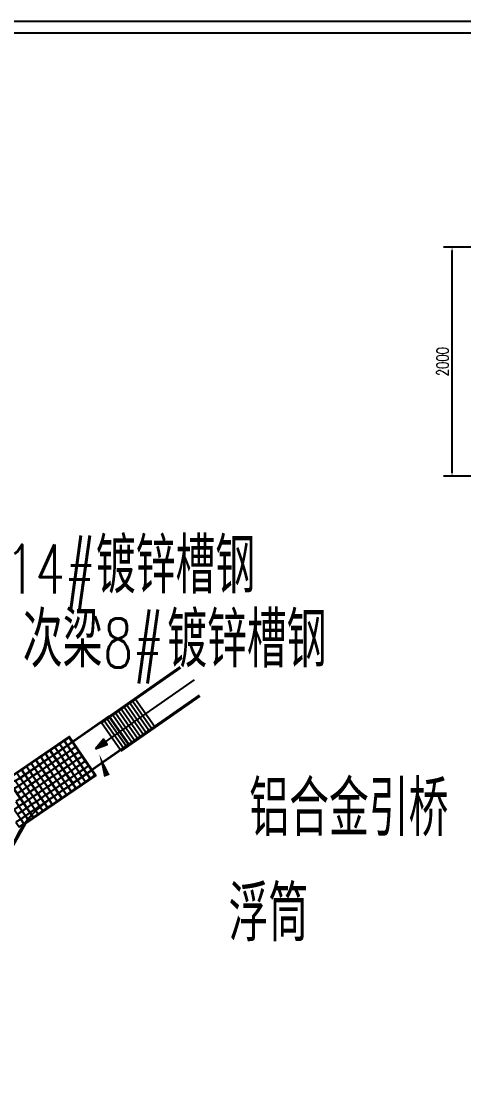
# Model space of a CAD drawing. Extents: x -31693 to 132909863, y -42052423 to 151957.
# Drawn here: x 144545 to 183135, y 59398 to 151957 of the extents above; entities that cross this region are included whole.
import ezdxf

# ---------------------------------------------------------------- set-up
doc = ezdxf.new("R2010")
doc.units = 0
doc.header["$LTSCALE"] = 1000
doc.header["$MEASUREMENT"] = 0
doc.linetypes.add('DASH', pattern=[0.35, 0.25, -0.1])
for name, color, linetype in [('500浮箱', 162, 'Continuous'), ('A-G-VISIBLE', 9, 'Continuous'), ('A-P-BELOW', 73, 'DASH'), ('A-P-STAIR', 4, 'Continuous'), ('DIM_SYMB', 3, 'Continuous'), ('PUB_DIM', 3, 'Continuous'), ('PUB_TEXT', 7, 'Continuous'), ('主龙骨', 4, 'Continuous'), ('标注', 3, 'Continuous'), ('边梁（14a槽钢', 3, 'Continuous')]:
    doc.layers.add(name, color=color, linetype=linetype)
doc.styles.add('_TCH_DIM', font='SIMPLEX', dxfattribs={"bigfont": 'GBCBIG'})
doc.styles.add('STANDARD_T3', font='simplex.shx', dxfattribs={"width": 0.7, "bigfont": 'gbcbig.shx'})
doc.dimstyles.new('W&&30', dxfattribs={"dimtxt": 105, "dimasz": 30, "dimexe": 75, "dimexo": 90, "dimgap": 30, "dimtad": 1, "dimdec": 0, "dimzin": 0, "dimdsep": 46, "dimtxsty": 'STANDARD_T3', "dimcen": 0.09, "dimclrd": 1, "dimclre": 1, "dimclrt": 7, "dimazin": 2, "dimtfac": 1, "dimtdec": 0, "dimtix": 1, "dimtmove": 2, "dimatfit": 3, "dimfxl": 0, "dimtolj": 1, "dimtzin": 0, "dimarcsym": 0})

# ---------------------------------------------------------------- blocks, each defined once
blk = doc.blocks.new('dasd')
at = {"layer": '标注', "linetype": 'Continuous'}
h = blk.add_hatch(color=256, dxfattribs=at)
h.dxf.hatch_style = 1
h.paths.add_polyline_path([(-132742.889, 42140.486), (-132741.866, 42140.883), (-132742.19, 42141.336)])
at = {"layer": 'A-G-VISIBLE', "linetype": 'Continuous'}
for p, q in [((-132740.215, 42144.374), (-132749.23, 42138.09)), ((-132739.97, 42140.888), (-132741.628, 42143.267)), ((-132742.424, 42142.834), (-132742.367, 42142.752)), ((-132738.5, 42141.913), (-132746.984, 42135.999))]:
    blk.add_line(p, q, dxfattribs=at)
at = {"layer": 'A-G-VISIBLE', "linetype": 'Continuous', "flags": 128}
for points in [[(-132744.892, 42137.457), (-132746.608, 42139.918), (-132741.686, 42143.349), (-132739.97, 42140.888)], [(-132744.88, 42137.527), (-132746.538, 42139.906), (-132741.698, 42143.279), (-132740.04, 42140.9)]]:
    blk.add_lwpolyline(points, close=True, dxfattribs=at)
at = {"layer": 'A-G-VISIBLE', "linetype": 'Continuous'}
for centre, radius, start, end in [((-132751.517, 42141.372), 4, 211.99979, 304.8773), ((-132741.838, 42128.615), 9, 124.8773, 189.55885)]:
    blk.add_arc(centre, radius, start, end, dxfattribs=at)
at = {"layer": 'A-P-BELOW', "linetype": 'DASH'}
for p, q in [((-132740.216, 42140.716), (-132741.874, 42143.095)), ((-132740.708, 42140.373), (-132742.367, 42142.752)), ((-132740.462, 42140.545), (-132742.121, 42142.924))]:
    blk.add_line(p, q, dxfattribs=at)
at = {"layer": 'A-P-STAIR', "linetype": 'Continuous'}
for p, q in [((-132735.533, 42147.638), (-132742.424, 42142.834)), ((-132735.476, 42147.556), (-132742.367, 42142.752)), ((-132740.708, 42140.373), (-132733.817, 42145.176)), ((-132740.651, 42140.291), (-132733.76, 42145.094)), ((-132738.74, 42141.746), (-132740.398, 42144.125)), ((-132738.493, 42141.917), (-132740.152, 42144.296)), ((-132738.247, 42142.089), (-132739.906, 42144.468)), ((-132738.001, 42142.26), (-132739.659, 42144.639)), ((-132737.755, 42142.432), (-132739.413, 42144.811)), ((-132739.724, 42141.059), (-132741.382, 42143.438)), ((-132739.478, 42141.231), (-132741.136, 42143.61)), ((-132739.232, 42141.402), (-132740.89, 42143.782)), ((-132738.986, 42141.574), (-132740.644, 42143.953))]:
    blk.add_line(p, q, dxfattribs=at)
at = {"layer": '标注', "linetype": 'Continuous'}
blk.add_line((-132742.028, 42141.11), (-132734.265, 42146.521), dxfattribs=at)
at = {"layer": '标注', "linetype": 'Continuous', "flags": 128}
blk.add_lwpolyline([(-132742.889, 42140.486), (-132741.866, 42140.883), (-132742.19, 42141.336)], close=True, dxfattribs=at)
blk = doc.blocks.new('asdasd')
at = {"layer": '500浮箱'}
blk.add_lwpolyline([(147637, 78630), (148137, 78630), (148137, 79130), (147637, 79130)], close=True, dxfattribs=at)
blk = doc.blocks.new('zczx')
at = {"layer": '主龙骨', "elevation": 2850}
for points in [[(148290, 89155), (150544, 85850)], [(148325, 89179), (150580, 85875)]]:
    blk.add_lwpolyline(points, dxfattribs=at)
blk = doc.blocks.new('*D24')
at = {"layer": 'Defpoints', "color": 0, "transparency": 16777216}
for p in [(222405.2, 32553.8), (222787.1, 32553.8), (222787.1, 30553.8)]:
    blk.add_point(p, dxfattribs=at)
at = {"layer": 'PUB_DIM', "color": 1, "lineweight": -2, "transparency": 16777216}
for p, q in [((222697.1, 32553.8), (222330.2, 32553.8)), ((222405.2, 30583.8), (222405.2, 32523.8)), ((222697.1, 30553.8), (222330.2, 30553.8))]:
    blk.add_line(p, q, dxfattribs=at)
at = {"layer": 'PUB_DIM', "color": 1, "transparency": 16777216}
for points in [[(222400.2, 32523.8), (222410.2, 32523.8), (222405.2, 32553.8)], [(222400.2, 30583.8), (222410.2, 30583.8), (222405.2, 30553.8)]]:
    blk.add_solid(points, dxfattribs=at)
at = {"layer": 'PUB_DIM', "color": 7, "transparency": 16777216, "insert": (222322.7, 31553.8), "char_height": 105, "attachment_point": 5, "rotation": 90, "style": 'STANDARD_T3'}
blk.add_mtext('\\A1;2000', dxfattribs=at)
blk = doc.blocks.new('ADad')
at = {"layer": 'PUB_DIM'}
dim = blk.add_aligned_dim(p1=(222787.1, 30553.8), p2=(222787.1, 32553.8), distance=382, dimstyle='W&&30', dxfattribs=at)
dim.commit()
dim.dimension.update_dxf_attribs({"geometry": '*D24', "text_midpoint": (222322.7, 31553.8)})

msp = doc.modelspace()

# ---------------------------------------------------------------- linework, layer by layer
at = {"layer": 'DIM_SYMB'}
for points in [[(162937, 83339, 0, 0, 0), (152995, 83339, 0, 0, 0), (151350, 87977, 0, 533, 0), (152019, 86093, 0, 0, 0)], [(161128, 74162, 0, 0, 0), (151206, 74162, 0, 0, 0), (143295, 71216, 0, 80, 0), (143576, 71320, 0, 0, 0)]]:
    msp.add_lwpolyline(points, format="xyseb", dxfattribs=at)
at = {"layer": '边梁（14a槽钢'}
for points in [[(-31693, 151957), (409283, 151957), (409283, -98233), (-31693, -98233)], [(-30693, 150957), (408283, 150957), (408283, -97233), (-30693, -97233)]]:
    msp.add_lwpolyline(points, close=True, dxfattribs=at)
at = {"layer": '边梁（14a槽钢', "elevation": 2850}
msp.add_lwpolyline([(143112, 75890), (143150, 75994), (143145, 76068), (143229, 77900), (143737, 79813), (144921, 81944), (151054, 86128), (148735, 89528), (142692, 85406), (141857, 85430), (140747, 85754), (139809, 86359), (139260, 86942), (139195, 86947), (140578, 84296), (141166, 82904), (141634, 81561), (142064, 80206), (142660, 78001)], close=True, dxfattribs=at)
for points in [[(148719, 89448), (142937, 85503), (142709, 85348), (141848, 85373), (140722, 85701), (139771, 86314), (139218, 86902)], [(148735, 89528), (142904, 85551), (142692, 85406), (141857, 85430), (140747, 85754), (139809, 86359), (139260, 86942)], [(148719, 89448), (150974, 86143), (144877, 81984), (143683, 79835), (143172, 77909), (143087, 76067), (143092, 75990)], [(148735, 89528), (151054, 86128), (144921, 81944), (143737, 79813), (143229, 77900), (143145, 76068), (143150, 75994)]]:
    msp.add_lwpolyline(points, dxfattribs=at)

# ---------------------------------------------------------------- block references
at = {"xscale": 1000, "yscale": 1000, "zscale": 1000}
msp.add_blockref('dasd', (132893911, -42052037, 2850), dxfattribs=at)
at = {"layer": '500浮箱', "rotation": 304.3012542828801}
for p in [(-675, 166252, 2850), (-262, 166534, 2850), (151, 166816, 2850), (433, 166402, 2850), (-1914, 165407, 2850), (-1501, 165688, 2850), (-1088, 165970, 2850), (-806, 165557, 2850), (-393, 165839, 2850), (-111, 165426, 2850), (20, 166121, 2850), (302, 165708, 2850), (715, 165989, 2850), (997, 165576, 2850), (-3153, 164561, 2850), (-2740, 164843, 2850), (-2458, 164430, 2850), (-2327, 165125, 2850), (-2045, 164712, 2850), (-1632, 164994, 2850), (-1350, 164581, 2850), (-1219, 165275, 2850), (-937, 164862, 2850), (-656, 164449, 2850), (-524, 165144, 2850), (-243, 164731, 2850), (170, 165013, 2850), (452, 164600, 2850), (584, 165295, 2850), (865, 164882, 2850), (1147, 164469, 2850), (1278, 165163, 2850), (1560, 164750, 2850), (-3979, 163998, 2850), (-3697, 163585, 2850), (-3566, 164280, 2850), (-3284, 163867, 2850), (-3003, 163453, 2850), (-2871, 164148, 2850), (-2590, 163735, 2850), (-2177, 164017, 2850), (-1895, 163604, 2850), (-1763, 164299, 2850), (-1482, 163886, 2850), (-1200, 163473, 2850), (-1069, 164168, 2850), (-787, 163754, 2850), (-374, 164036, 2850), (-92, 163623, 2850), (39, 164318, 2850), (321, 163905, 2850), (603, 163492, 2850), (734, 164187, 2850), (1016, 163774, 2850), (1429, 164055, 2850), (1711, 163642, 2850), (1842, 164337, 2850), (2124, 163924, 2850), (-4242, 162608, 2850), (-4110, 163303, 2850), (-3829, 162890, 2850), (-3416, 163172, 2850), (-3134, 162759, 2850), (-2721, 163040, 2850), (-2439, 162627, 2850), (-2308, 163322, 2850), (-2026, 162909, 2850), (-1613, 163191, 2850), (-1331, 162778, 2850), (-918, 163060, 2850), (-636, 162647, 2850), (-505, 163341, 2850), (-223, 162928, 2850), (190, 163210, 2850), (471, 162797, 2850), (885, 163079, 2850), (1298, 163361, 2850), (-3960, 162195, 2850), (-3678, 161782, 2850), (-3547, 162477, 2850), (-3265, 162064, 2850), (-2983, 161651, 2850), (-2852, 162346, 2850), (-2570, 161933, 2850), (-2157, 162214, 2850), (-1876, 161801, 2850), (-1744, 162496, 2850), (-1462, 162083, 2850), (-1181, 161670, 2850), (-1049, 162365, 2850), (-768, 161952, 2850), (-355, 162234, 2850), (58, 162515, 2850), (-4223, 160805, 2850), (-4091, 161500, 2850), (-3809, 161087, 2850), (-3528, 160674, 2850), (-3396, 161369, 2850), (-3115, 160956, 2850), (-2702, 161238, 2850), (-2420, 160825, 2850), (-2289, 161520, 2850), (-2007, 161106, 2850), (-1594, 161388, 2850), (-3941, 160392, 2850), (-3659, 159979, 2850), (-3246, 160261, 2850), (-2833, 160543, 2850), (-4072, 159698, 2850)]:
    msp.add_blockref('asdasd', p, dxfattribs=at)
at = {"layer": '主龙骨'}
for p in [(0, 0), (-1239, -845), (-2478, -1691), (-3717, -2536), (-4957, -3381)]:
    msp.add_blockref('zczx', p, dxfattribs=at)
at = {"layer": '边梁（14a槽钢', "xscale": 10, "yscale": 10, "zscale": 10}
msp.add_blockref('ADad', (-2041938, -193292), dxfattribs=at)

# ---------------------------------------------------------------- texts
at = {"layer": 'PUB_TEXT', "color": 7, "style": '_TCH_DIM', "width": 0.705882}
for s, p in [('14#', (143199, 102026)), ('8#', (151703, 95566))]:
    msp.add_text(s, height=4250, dxfattribs=at).set_placement(p)
at = {"layer": 'PUB_TEXT', "color": 7, "style": '_TCH_DIM'}
for s, p in [('镀锌槽钢', (151056, 102026)), ('次梁', (144682, 95566)), ('镀锌槽钢', (157275, 95566)), ('铝合金引桥', (164437, 80839)), ('浮筒', (162628, 71662))]:
    msp.add_text(s, height=4822.7, dxfattribs=at).set_placement(p)

doc.saveas('drawing.dxf')
